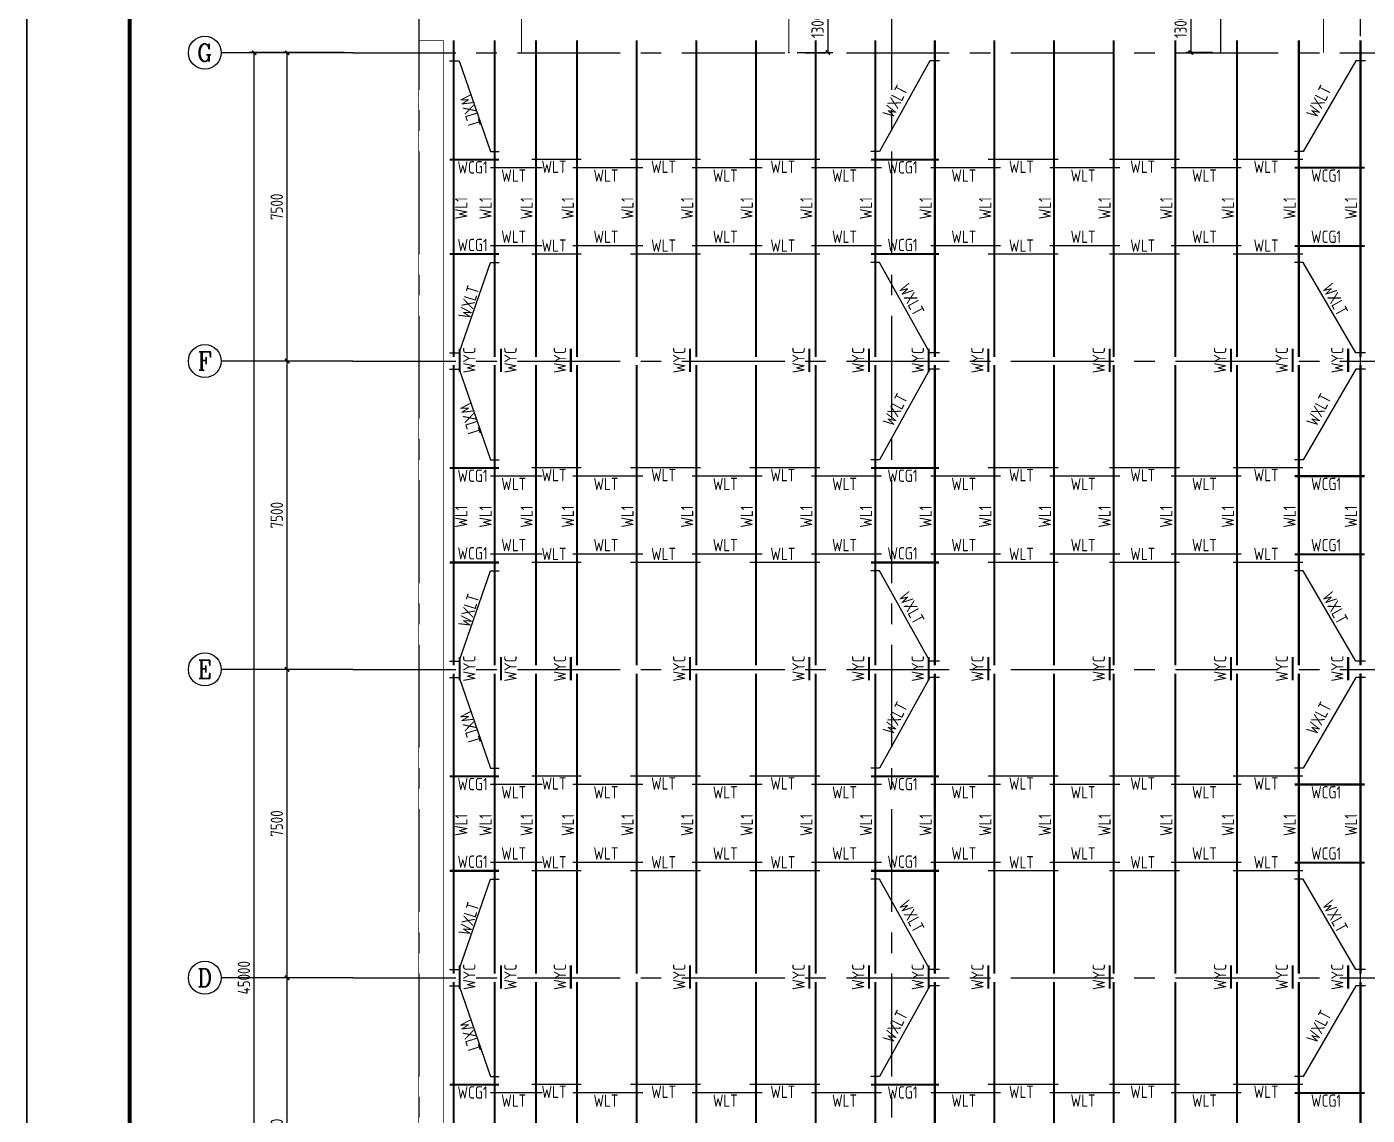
# Model space of a CAD drawing. Header units: millimetres. Extents: x 866309 to 879639, y 39442 to 44891.
# Drawn here: x 871293.6 to 871619.5, y 39713.2 to 39977.9 of the extents above; entities that cross this region are included whole.
import ezdxf
from ezdxf.enums import TextEntityAlignment as Align

# ---------------------------------------------------------------- set-up
doc = ezdxf.new("R2010")
doc.units = ezdxf.units.MM
doc.header["$LTSCALE"] = 1000
doc.header["$MEASUREMENT"] = 0
doc.linetypes.add('CENTER', pattern=[2, 1.25, -0.25, 0.25, -0.25])
doc.linetypes.add('DOTE', pattern=[2.42, 2, -0.2, 0.02, -0.2])
for name, color, linetype in [('1307', 7, 'Continuous'), ('AXIS', 3, 'Continuous'), ('AXIS_TEXT', 7, 'Continuous'), ('DIM', 7, 'Continuous'), ('DOTE', 1, 'DOTE'), ('标注', 7, 'Continuous'), ('檩条', 34, 'Continuous')]:
    doc.layers.add(name, color=color, linetype=linetype)
doc.layers.add('_0', color=7, linetype='Continuous', lineweight=25)
doc.styles.add('_TCH_AXIS', font='COMPLEX', dxfattribs={"bigfont": 'GBCBIG'})
doc.styles.add('COMPLEX', font='COMPLEX')
doc.styles.add('GBHZ', font='gbenor.shx', dxfattribs={"width": 0.9, "bigfont": 'gbcbig.shx'})
doc.dimstyles.new('Y100', dxfattribs={"dimscale": 0, "dimtxt": 3, "dimasz": 0.01, "dimexe": 1.2, "dimexo": 2, "dimgap": 1, "dimtad": 1, "dimdec": 0, "dimlfac": 100, "dimzin": 0, "dimdsep": 46, "dimtxsty": 'GBHZ', "dimblk": 'DX', "dimcen": 0.09, "dimdle": 1, "dimclrd": 7, "dimclre": 7, "dimclrt": 7, "dimadec": 0, "dimazin": 0, "dimtfac": 1, "dimtdec": 0, "dimtix": 1, "dimtmove": 2, "dimatfit": 3, "dimldrblk": 'DX', "dimfxl": 0, "dimtolj": 1, "dimtzin": 0, "dimarcsym": 0})

# ---------------------------------------------------------------- blocks, each defined once
blk = doc.blocks.new('_AXISO')
blk.add_circle((0, 0), 0.5)
at = {"layer": 'AXIS_TEXT', "style": 'COMPLEX', "width": 1.041667}
blk.add_attdef('A', text='', height=0.56, dxfattribs=at).set_placement((-0.25, -0.28), (0.25, -0.28), align=Align.FIT)
blk = doc.blocks.new('DX')
at = {"color": 0, "linetype": 'ByBlock', "const_width": 40}
blk.add_lwpolyline([(-54, -51), (46, 49)], dxfattribs=at)
blk = doc.blocks.new('*D1718')
at = {"layer": 'Defpoints', "color": 0, "transparency": 16777216}
for p in [(871356.85, 39746.59), (871372.85, 39746.59), (871372.85, 39671.59)]:
    blk.add_point(p, dxfattribs=at)
at = {"layer": 'dim', "color": 7, "lineweight": -2, "transparency": 16777216}
for p, q in [((871370.85, 39746.59), (871355.65, 39746.59)), ((871356.85, 39671.6), (871356.85, 39746.58)), ((871370.85, 39671.59), (871355.65, 39671.59))]:
    blk.add_line(p, q, dxfattribs=at)
at = {"layer": 'dim', "color": 7, "lineweight": -2, "transparency": 16777216, "xscale": 0.01, "yscale": 0.01, "zscale": 0.01}
for p, rotation in [((871356.85, 39746.59), 90), ((871356.85, 39671.59), 270)]:
    blk.add_blockref('DX', p, dxfattribs=dict(at, rotation=rotation))
at = {"layer": 'dim', "color": 7, "transparency": 16777216, "insert": (871354.35, 39709.09), "char_height": 3, "attachment_point": 5, "rotation": 90, "style": 'GBHZ'}
blk.add_mtext('\\A1;7500', dxfattribs=at)
blk = doc.blocks.new('*D1719')
at = {"layer": 'Defpoints', "color": 0, "transparency": 16777216}
for p in [(871356.85, 39821.59), (871372.85, 39821.59), (871372.85, 39746.59)]:
    blk.add_point(p, dxfattribs=at)
at = {"layer": 'dim', "color": 7, "lineweight": -2, "transparency": 16777216}
for p, q in [((871370.85, 39821.59), (871355.65, 39821.59)), ((871356.85, 39746.6), (871356.85, 39821.58)), ((871370.85, 39746.59), (871355.65, 39746.59))]:
    blk.add_line(p, q, dxfattribs=at)
at = {"layer": 'dim', "color": 7, "lineweight": -2, "transparency": 16777216, "xscale": 0.01, "yscale": 0.01, "zscale": 0.01}
for p, rotation in [((871356.85, 39821.59), 90), ((871356.85, 39746.59), 270)]:
    blk.add_blockref('DX', p, dxfattribs=dict(at, rotation=rotation))
at = {"layer": 'dim', "color": 7, "transparency": 16777216, "insert": (871354.35, 39784.09), "char_height": 3, "attachment_point": 5, "rotation": 90, "style": 'GBHZ'}
blk.add_mtext('\\A1;7500', dxfattribs=at)
blk = doc.blocks.new('*D1720')
at = {"layer": 'Defpoints', "color": 0, "transparency": 16777216}
for p in [(871356.85, 39896.59), (871372.85, 39896.59), (871372.85, 39821.59)]:
    blk.add_point(p, dxfattribs=at)
at = {"layer": 'dim', "color": 7, "lineweight": -2, "transparency": 16777216}
for p, q in [((871370.85, 39896.59), (871355.65, 39896.59)), ((871356.85, 39821.6), (871356.85, 39896.58)), ((871370.85, 39821.59), (871355.65, 39821.59))]:
    blk.add_line(p, q, dxfattribs=at)
at = {"layer": 'dim', "color": 7, "lineweight": -2, "transparency": 16777216, "xscale": 0.01, "yscale": 0.01, "zscale": 0.01}
for p, rotation in [((871356.85, 39896.59), 90), ((871356.85, 39821.59), 270)]:
    blk.add_blockref('DX', p, dxfattribs=dict(at, rotation=rotation))
at = {"layer": 'dim', "color": 7, "transparency": 16777216, "insert": (871354.35, 39859.09), "char_height": 3, "attachment_point": 5, "rotation": 90, "style": 'GBHZ'}
blk.add_mtext('\\A1;7500', dxfattribs=at)
blk = doc.blocks.new('*D1721')
at = {"layer": 'Defpoints', "color": 0, "transparency": 16777216}
for p in [(871356.85, 39971.59), (871372.85, 39971.59), (871372.85, 39896.59)]:
    blk.add_point(p, dxfattribs=at)
at = {"layer": 'dim', "color": 7, "lineweight": -2, "transparency": 16777216}
for p, q in [((871370.85, 39971.59), (871355.65, 39971.59)), ((871356.85, 39896.6), (871356.85, 39971.58)), ((871370.85, 39896.59), (871355.65, 39896.59))]:
    blk.add_line(p, q, dxfattribs=at)
at = {"layer": 'dim', "color": 7, "lineweight": -2, "transparency": 16777216, "xscale": 0.01, "yscale": 0.01, "zscale": 0.01}
for p, rotation in [((871356.85, 39971.59), 90), ((871356.85, 39896.59), 270)]:
    blk.add_blockref('DX', p, dxfattribs=dict(at, rotation=rotation))
at = {"layer": 'dim', "color": 7, "transparency": 16777216, "insert": (871354.35, 39934.09), "char_height": 3, "attachment_point": 5, "rotation": 90, "style": 'GBHZ'}
blk.add_mtext('\\A1;7500', dxfattribs=at)
blk = doc.blocks.new('*D1722')
at = {"layer": 'Defpoints', "color": 0, "transparency": 16777216}
for p in [(871348.85, 39971.59), (871372.85, 39971.59), (871372.85, 39521.59)]:
    blk.add_point(p, dxfattribs=at)
at = {"layer": 'dim', "color": 7, "lineweight": -2, "transparency": 16777216}
for p, q in [((871370.85, 39971.59), (871347.65, 39971.59)), ((871348.85, 39521.6), (871348.85, 39971.58)), ((871370.85, 39521.59), (871347.65, 39521.59))]:
    blk.add_line(p, q, dxfattribs=at)
at = {"layer": 'dim', "color": 7, "lineweight": -2, "transparency": 16777216, "xscale": 0.01, "yscale": 0.01, "zscale": 0.01}
for p, rotation in [((871348.85, 39971.59), 90), ((871348.85, 39521.59), 270)]:
    blk.add_blockref('DX', p, dxfattribs=dict(at, rotation=rotation))
at = {"layer": 'dim', "color": 7, "transparency": 16777216, "insert": (871346.35, 39746.59), "char_height": 3, "attachment_point": 5, "rotation": 90, "style": 'GBHZ'}
blk.add_mtext('\\A1;45000', dxfattribs=at)
blk = doc.blocks.new('*D1764')
at = {"layer": 'Defpoints', "color": 0, "transparency": 16777216}
for p in [(871583.85, 39984.59), (871576.6, 39971.59), (871583.85, 39971.59)]:
    blk.add_point(p, dxfattribs=at)
at = {"layer": 'dim', "color": 7, "lineweight": -2, "transparency": 16777216}
for p, q in [((871581.85, 39984.59), (871575.4, 39984.59)), ((871576.6, 39984.58), (871576.6, 39971.6)), ((871581.85, 39971.59), (871575.4, 39971.59))]:
    blk.add_line(p, q, dxfattribs=at)
at = {"layer": 'dim', "color": 7, "lineweight": -2, "transparency": 16777216, "xscale": 0.01, "yscale": 0.01, "zscale": 0.01}
for p, rotation in [((871576.6, 39984.59), 90), ((871576.6, 39971.59), 270)]:
    blk.add_blockref('DX', p, dxfattribs=dict(at, rotation=rotation))
at = {"layer": 'dim', "color": 7, "transparency": 16777216, "insert": (871574.1, 39978.09), "char_height": 3, "attachment_point": 5, "rotation": 90, "style": 'GBHZ'}
blk.add_mtext('\\A1;1300', dxfattribs=at)
blk = doc.blocks.new('*D1765')
at = {"layer": 'dim', "color": 7, "lineweight": -2, "transparency": 16777216}
for p, q in [((871480.85, 39984.59), (871489.53, 39984.59)), ((871488.33, 39984.58), (871488.33, 39971.6)), ((871480.85, 39971.59), (871489.53, 39971.59))]:
    blk.add_line(p, q, dxfattribs=at)
at = {"layer": 'dim', "color": 0, "transparency": 16777216}
for p in [(871478.85, 39984.59), (871478.85, 39971.59), (871488.33, 39971.59)]:
    blk.add_point(p, dxfattribs=at)
at = {"layer": 'dim', "color": 7, "lineweight": -2, "transparency": 16777216, "xscale": 0.01, "yscale": 0.01, "zscale": 0.01}
for p, rotation in [((871488.33, 39984.59), 90), ((871488.33, 39971.59), 270)]:
    blk.add_blockref('DX', p, dxfattribs=dict(at, rotation=rotation))
at = {"layer": 'dim', "color": 7, "transparency": 16777216, "insert": (871485.83, 39978.09), "char_height": 3, "attachment_point": 5, "rotation": 90, "style": 'GBHZ'}
blk.add_mtext('\\A1;1300', dxfattribs=at)

msp = doc.modelspace()

# ---------------------------------------------------------------- linework, layer by layer
for p, q in [((871293.569, 39448.627), (871293.569, 40042.627)), ((871293.569, 40042.627), (871293.569, 39448.627))]:
    msp.add_line(p, q)
at = {"color": 0, "const_width": 1}
msp.add_lwpolyline([(872124.569, 39458.627), (871318.569, 39458.627), (871318.569, 40032.627), (872124.569, 40032.627)], close=True, dxfattribs=at)
at = {"layer": '_0', "color": 0, "const_width": 0.3}
for points in [[(871413.847, 39984.586), (871413.847, 39971.586)], [(871478.847, 39984.586), (871478.847, 39971.586)], [(871583.847, 39984.586), (871583.847, 39971.586)], [(871608.847, 39984.586), (871608.847, 39971.586)]]:
    msp.add_lwpolyline(points, dxfattribs=at)
at = {"layer": 'AXIS', "color": 0}
for p, q in [((871372.847, 39971.586), (871340.847, 39971.586)), ((871372.847, 39896.586), (871340.847, 39896.586)), ((871372.847, 39821.586), (871340.847, 39821.586)), ((871372.847, 39746.586), (871340.847, 39746.586))]:
    msp.add_line(p, q, dxfattribs=at)
at = {"layer": 'DOTE', "linetype": 'CENTER', "ltscale": 0.02}
for p, q in [((871388.847, 39987.586), (871388.847, 39505.586)), ((871503.847, 39987.586), (871503.847, 39505.586)), ((871617.847, 39505.586), (871617.847, 39987.586)), ((871372.847, 39971.586), (871874.847, 39971.586)), ((871372.847, 39896.586), (871874.847, 39896.586)), ((871372.847, 39821.586), (871874.847, 39821.586)), ((871372.847, 39746.586), (871874.847, 39746.586))]:
    msp.add_line(p, q, dxfattribs=at)
at = {"layer": '标注', "const_width": 0.15}
msp.add_lwpolyline([(871388.847, 39974.586), (871394.847, 39974.586), (871394.847, 39518.586), (871388.847, 39518.586)], close=True, dxfattribs=at)
at = {"layer": '檩条', "color": 4}
for p, q in [((871418.847, 39943.586), (871406.347, 39943.586)), ((871443.347, 39943.586), (871426.347, 39943.586)), ((871472.347, 39943.586), (871455.347, 39943.586)), ((871501.347, 39943.586), (871484.347, 39943.586)), ((871530.347, 39943.586), (871513.347, 39943.586)), ((871559.347, 39943.586), (871542.347, 39943.586)), ((871588.847, 39943.586), (871571.847, 39943.586)), ((871418.847, 39924.586), (871406.347, 39924.586)), ((871443.347, 39924.586), (871426.347, 39924.586)), ((871472.347, 39924.586), (871455.347, 39924.586)), ((871501.347, 39924.586), (871484.347, 39924.586)), ((871530.347, 39924.586), (871513.347, 39924.586)), ((871559.347, 39924.586), (871542.347, 39924.586)), ((871588.847, 39924.586), (871571.847, 39924.586)), ((871418.847, 39868.586), (871406.347, 39868.586)), ((871443.347, 39868.586), (871426.347, 39868.586)), ((871472.347, 39868.586), (871455.347, 39868.586)), ((871501.347, 39868.586), (871484.347, 39868.586)), ((871530.347, 39868.586), (871513.347, 39868.586)), ((871559.347, 39868.586), (871542.347, 39868.586)), ((871588.847, 39868.586), (871571.847, 39868.586)), ((871418.847, 39849.586), (871406.347, 39849.586)), ((871443.347, 39849.586), (871426.347, 39849.586)), ((871472.347, 39849.586), (871455.347, 39849.586)), ((871501.347, 39849.586), (871484.347, 39849.586)), ((871530.347, 39849.586), (871513.347, 39849.586)), ((871559.347, 39849.586), (871542.347, 39849.586)), ((871588.847, 39849.586), (871571.847, 39849.586)), ((871418.847, 39793.586), (871406.347, 39793.586)), ((871443.347, 39793.586), (871426.347, 39793.586)), ((871472.347, 39793.586), (871455.347, 39793.586)), ((871501.347, 39793.586), (871484.347, 39793.586)), ((871530.347, 39793.586), (871513.347, 39793.586)), ((871559.347, 39793.586), (871542.347, 39793.586)), ((871588.847, 39793.586), (871571.847, 39793.586)), ((871418.847, 39774.586), (871406.347, 39774.586)), ((871443.347, 39774.586), (871426.347, 39774.586)), ((871472.347, 39774.586), (871455.347, 39774.586)), ((871501.347, 39774.586), (871484.347, 39774.586)), ((871530.347, 39774.586), (871513.347, 39774.586)), ((871559.347, 39774.586), (871542.347, 39774.586)), ((871588.847, 39774.586), (871571.847, 39774.586)), ((871418.847, 39718.586), (871406.347, 39718.586)), ((871443.347, 39718.586), (871426.347, 39718.586)), ((871472.347, 39718.586), (871455.347, 39718.586)), ((871501.347, 39718.586), (871484.347, 39718.586)), ((871530.347, 39718.586), (871513.347, 39718.586)), ((871559.347, 39718.586), (871542.347, 39718.586)), ((871588.847, 39718.586), (871571.847, 39718.586))]:
    msp.add_line(p, q, dxfattribs=at)
at = {"layer": '檩条', "color": 4, "linetype": 'ByBlock'}
for p, q in [((871428.347, 39945.586), (871416.347, 39945.586)), ((871457.347, 39945.586), (871440.347, 39945.586)), ((871486.347, 39945.586), (871469.347, 39945.586)), ((871544.347, 39945.586), (871527.347, 39945.586)), ((871573.847, 39945.586), (871556.847, 39945.586)), ((871603.847, 39945.586), (871586.847, 39945.586)), ((871428.347, 39922.586), (871416.347, 39922.586)), ((871457.347, 39922.586), (871440.347, 39922.586)), ((871486.347, 39922.586), (871469.347, 39922.586)), ((871544.347, 39922.586), (871527.347, 39922.586)), ((871573.847, 39922.586), (871556.847, 39922.586)), ((871603.847, 39922.586), (871586.847, 39922.586)), ((871428.347, 39870.586), (871416.347, 39870.586)), ((871457.347, 39870.586), (871440.347, 39870.586)), ((871486.347, 39870.586), (871469.347, 39870.586)), ((871544.347, 39870.586), (871527.347, 39870.586)), ((871573.847, 39870.586), (871556.847, 39870.586)), ((871603.847, 39870.586), (871586.847, 39870.586)), ((871428.347, 39847.586), (871416.347, 39847.586)), ((871457.347, 39847.586), (871440.347, 39847.586)), ((871486.347, 39847.586), (871469.347, 39847.586)), ((871544.347, 39847.586), (871527.347, 39847.586)), ((871573.847, 39847.586), (871556.847, 39847.586)), ((871603.847, 39847.586), (871586.847, 39847.586)), ((871428.347, 39795.586), (871416.347, 39795.586)), ((871457.347, 39795.586), (871440.347, 39795.586)), ((871486.347, 39795.586), (871469.347, 39795.586)), ((871544.347, 39795.586), (871527.347, 39795.586)), ((871573.847, 39795.586), (871556.847, 39795.586)), ((871603.847, 39795.586), (871586.847, 39795.586)), ((871428.347, 39772.586), (871416.347, 39772.586)), ((871457.347, 39772.586), (871440.347, 39772.586)), ((871486.347, 39772.586), (871469.347, 39772.586)), ((871544.347, 39772.586), (871527.347, 39772.586)), ((871573.847, 39772.586), (871556.847, 39772.586)), ((871603.847, 39772.586), (871586.847, 39772.586)), ((871428.347, 39720.586), (871416.347, 39720.586)), ((871457.347, 39720.586), (871440.347, 39720.586)), ((871486.347, 39720.586), (871469.347, 39720.586)), ((871544.347, 39720.586), (871527.347, 39720.586)), ((871573.847, 39720.586), (871556.847, 39720.586)), ((871603.847, 39720.586), (871586.847, 39720.586))]:
    msp.add_line(p, q, dxfattribs=at)
at = {"layer": '檩条', "color": 4, "const_width": 0.5}
for points in [[(871397.347, 39974.586), (871397.347, 39897.586)], [(871407.347, 39974.586), (871407.347, 39897.586)], [(871417.347, 39974.586), (871417.347, 39897.586)], [(871427.347, 39974.586), (871427.347, 39897.586)], [(871441.847, 39974.586), (871441.847, 39897.586)], [(871456.347, 39974.586), (871456.347, 39897.586)], [(871470.847, 39974.586), (871470.847, 39897.586)], [(871485.347, 39974.586), (871485.347, 39897.586)], [(871499.847, 39974.586), (871499.847, 39897.586)], [(871514.347, 39974.586), (871514.347, 39897.586)], [(871528.847, 39974.586), (871528.847, 39897.586)], [(871543.347, 39974.586), (871543.347, 39897.586)], [(871557.847, 39974.586), (871557.847, 39897.586)], [(871572.847, 39974.586), (871572.847, 39897.586)], [(871587.847, 39974.586), (871587.847, 39897.586)], [(871602.847, 39974.586), (871602.847, 39897.586)], [(871617.847, 39974.586), (871617.847, 39897.586)], [(871396.347, 39945.586), (871408.347, 39945.586)], [(871515.347, 39945.586), (871498.847, 39945.586)], [(871618.847, 39943.586), (871601.847, 39943.586)], [(871618.847, 39924.586), (871601.847, 39924.586)], [(871396.347, 39922.586), (871408.347, 39922.586)], [(871515.347, 39922.586), (871498.847, 39922.586)], [(871397.347, 39895.586), (871397.347, 39822.586)], [(871407.347, 39895.586), (871407.347, 39822.586)], [(871417.347, 39895.586), (871417.347, 39822.586)], [(871427.347, 39895.586), (871427.347, 39822.586)], [(871441.847, 39895.586), (871441.847, 39822.586)], [(871456.347, 39895.586), (871456.347, 39822.586)], [(871470.847, 39895.586), (871470.847, 39822.586)], [(871485.347, 39895.586), (871485.347, 39822.586)], [(871499.847, 39895.586), (871499.847, 39822.586)], [(871514.347, 39895.586), (871514.347, 39822.586)], [(871528.847, 39895.586), (871528.847, 39822.586)], [(871543.347, 39895.586), (871543.347, 39822.586)], [(871557.847, 39895.586), (871557.847, 39822.586)], [(871572.847, 39895.586), (871572.847, 39822.586)], [(871587.847, 39895.586), (871587.847, 39822.586)], [(871602.847, 39895.586), (871602.847, 39822.586)], [(871617.847, 39895.586), (871617.847, 39822.586)], [(871396.347, 39870.586), (871408.347, 39870.586)], [(871515.347, 39870.586), (871498.847, 39870.586)], [(871618.847, 39868.586), (871601.847, 39868.586)], [(871618.847, 39849.586), (871601.847, 39849.586)], [(871396.347, 39847.586), (871408.347, 39847.586)], [(871515.347, 39847.586), (871498.847, 39847.586)], [(871397.347, 39820.586), (871397.347, 39747.586)], [(871407.347, 39820.586), (871407.347, 39747.586)], [(871417.347, 39820.586), (871417.347, 39747.586)], [(871427.347, 39820.586), (871427.347, 39747.586)], [(871441.847, 39820.586), (871441.847, 39747.586)], [(871456.347, 39820.586), (871456.347, 39747.586)], [(871470.847, 39820.586), (871470.847, 39747.586)], [(871485.347, 39820.586), (871485.347, 39747.586)], [(871499.847, 39820.586), (871499.847, 39747.586)], [(871514.347, 39820.586), (871514.347, 39747.586)], [(871528.847, 39820.586), (871528.847, 39747.586)], [(871543.347, 39820.586), (871543.347, 39747.586)], [(871557.847, 39820.586), (871557.847, 39747.586)], [(871572.847, 39820.586), (871572.847, 39747.586)], [(871587.847, 39820.586), (871587.847, 39747.586)], [(871602.847, 39820.586), (871602.847, 39747.586)], [(871617.847, 39820.586), (871617.847, 39747.586)], [(871396.347, 39795.586), (871408.347, 39795.586)], [(871515.347, 39795.586), (871498.847, 39795.586)], [(871618.847, 39793.586), (871601.847, 39793.586)], [(871618.847, 39774.586), (871601.847, 39774.586)], [(871396.347, 39772.586), (871408.347, 39772.586)], [(871515.347, 39772.586), (871498.847, 39772.586)], [(871397.347, 39745.586), (871397.347, 39672.586)], [(871407.347, 39745.586), (871407.347, 39672.586)], [(871417.347, 39745.586), (871417.347, 39672.586)], [(871427.347, 39745.586), (871427.347, 39672.586)], [(871441.847, 39745.586), (871441.847, 39672.586)], [(871456.347, 39745.586), (871456.347, 39672.586)], [(871470.847, 39745.586), (871470.847, 39672.586)], [(871485.347, 39745.586), (871485.347, 39672.586)], [(871499.847, 39745.586), (871499.847, 39672.586)], [(871514.347, 39745.586), (871514.347, 39672.586)], [(871528.847, 39745.586), (871528.847, 39672.586)], [(871543.347, 39745.586), (871543.347, 39672.586)], [(871557.847, 39745.586), (871557.847, 39672.586)], [(871572.847, 39745.586), (871572.847, 39672.586)], [(871587.847, 39745.586), (871587.847, 39672.586)], [(871602.847, 39745.586), (871602.847, 39672.586)], [(871617.847, 39745.586), (871617.847, 39672.586)], [(871396.347, 39720.586), (871408.347, 39720.586)], [(871515.347, 39720.586), (871498.847, 39720.586)], [(871618.847, 39718.586), (871601.847, 39718.586)]]:
    msp.add_lwpolyline(points, dxfattribs=at)
at = {"layer": '檩条', "color": 4, "linetype": 'ByBlock'}
for points in [[(871396.346, 39969.586), (871398.696, 39969.586), (871406.277, 39947.586), (871408.417, 39947.586)], [(871515.522, 39969.586), (871513.172, 39969.586), (871500.917, 39947.586), (871498.777, 39947.586)], [(871619.022, 39969.586), (871616.672, 39969.586), (871603.917, 39947.586), (871601.777, 39947.586)], [(871396.346, 39898.586), (871398.696, 39898.586), (871406.277, 39920.586), (871408.417, 39920.586)], [(871515.522, 39898.586), (871513.172, 39898.586), (871500.917, 39920.586), (871498.777, 39920.586)], [(871619.022, 39898.586), (871616.672, 39898.586), (871603.917, 39920.586), (871601.777, 39920.586)], [(871396.346, 39894.586), (871398.696, 39894.586), (871406.277, 39872.586), (871408.417, 39872.586)], [(871515.522, 39894.586), (871513.172, 39894.586), (871500.917, 39872.586), (871498.777, 39872.586)], [(871619.022, 39894.586), (871616.672, 39894.586), (871603.917, 39872.586), (871601.777, 39872.586)], [(871396.346, 39823.586), (871398.696, 39823.586), (871406.277, 39845.586), (871408.417, 39845.586)], [(871515.522, 39823.586), (871513.172, 39823.586), (871500.917, 39845.586), (871498.777, 39845.586)], [(871619.022, 39823.586), (871616.672, 39823.586), (871603.917, 39845.586), (871601.777, 39845.586)], [(871396.346, 39819.586), (871398.696, 39819.586), (871406.277, 39797.586), (871408.417, 39797.586)], [(871515.522, 39819.586), (871513.172, 39819.586), (871500.917, 39797.586), (871498.777, 39797.586)], [(871619.022, 39819.586), (871616.672, 39819.586), (871603.917, 39797.586), (871601.777, 39797.586)], [(871396.346, 39748.586), (871398.696, 39748.586), (871406.277, 39770.586), (871408.417, 39770.586)], [(871515.522, 39748.586), (871513.172, 39748.586), (871500.917, 39770.586), (871498.777, 39770.586)], [(871619.022, 39748.586), (871616.672, 39748.586), (871603.917, 39770.586), (871601.777, 39770.586)], [(871396.346, 39744.586), (871398.696, 39744.586), (871406.277, 39722.586), (871408.417, 39722.586)], [(871515.522, 39744.586), (871513.172, 39744.586), (871500.917, 39722.586), (871498.777, 39722.586)], [(871619.022, 39744.586), (871616.672, 39744.586), (871603.917, 39722.586), (871601.777, 39722.586)]]:
    msp.add_lwpolyline(points, dxfattribs=at)
at = {"layer": '檩条', "color": 6, "const_width": 0.5}
for points in [[(871398.847, 39899.569), (871398.847, 39893.902)], [(871408.847, 39899.569), (871408.847, 39893.902)], [(871425.847, 39899.569), (871425.847, 39893.902)], [(871454.847, 39899.569), (871454.847, 39893.902)], [(871483.847, 39899.569), (871483.847, 39893.902)], [(871498.347, 39899.569), (871498.347, 39893.902)], [(871512.847, 39899.569), (871512.847, 39893.902)], [(871527.347, 39899.569), (871527.347, 39893.902)], [(871556.847, 39899.569), (871556.847, 39893.902)], [(871586.347, 39899.569), (871586.347, 39893.902)], [(871601.347, 39899.569), (871601.347, 39893.902)], [(871614.847, 39899.569), (871614.847, 39893.902)], [(871398.847, 39824.569), (871398.847, 39818.902)], [(871408.847, 39824.569), (871408.847, 39818.902)], [(871425.847, 39824.569), (871425.847, 39818.902)], [(871454.847, 39824.569), (871454.847, 39818.902)], [(871483.847, 39824.569), (871483.847, 39818.902)], [(871498.347, 39824.569), (871498.347, 39818.902)], [(871512.847, 39824.569), (871512.847, 39818.902)], [(871527.347, 39824.569), (871527.347, 39818.902)], [(871556.847, 39824.569), (871556.847, 39818.902)], [(871586.347, 39824.569), (871586.347, 39818.902)], [(871601.347, 39824.569), (871601.347, 39818.902)], [(871614.847, 39824.569), (871614.847, 39818.902)], [(871398.847, 39749.569), (871398.847, 39743.902)], [(871408.847, 39749.569), (871408.847, 39743.902)], [(871425.847, 39749.569), (871425.847, 39743.902)], [(871454.847, 39749.569), (871454.847, 39743.902)], [(871483.847, 39749.569), (871483.847, 39743.902)], [(871498.347, 39749.569), (871498.347, 39743.902)], [(871512.847, 39749.569), (871512.847, 39743.902)], [(871527.347, 39749.569), (871527.347, 39743.902)], [(871556.847, 39749.569), (871556.847, 39743.902)], [(871586.347, 39749.569), (871586.347, 39743.902)], [(871601.347, 39749.569), (871601.347, 39743.902)], [(871614.847, 39749.569), (871614.847, 39743.902)]]:
    msp.add_lwpolyline(points, dxfattribs=at)

# ---------------------------------------------------------------- block references
at = {"layer": 'AXIS', "color": 0}
ref = msp.add_blockref('_AXISO', (871336.847, 39971.586), dxfattribs=dict(at, xscale=8, yscale=8, zscale=8))
ref.add_attrib('A', 'G', dxfattribs={"layer": 'AXIS_TEXT', "color": 0, "height": 4.252, "style": '_TCH_AXIS'}).set_placement((871335.025, 39969.46), (871338.669, 39969.46), align=Align.FIT)
ref = msp.add_blockref('_AXISO', (871336.847, 39896.586), dxfattribs=dict(at, xscale=8, yscale=8, zscale=8))
ref.add_attrib('A', 'F', dxfattribs={"layer": 'AXIS_TEXT', "color": 0, "height": 4.454, "style": '_TCH_AXIS'}).set_placement((871335.15, 39894.359), (871338.544, 39894.359), align=Align.FIT)
ref = msp.add_blockref('_AXISO', (871336.847, 39821.586), dxfattribs=dict(at, xscale=8, yscale=8, zscale=8))
ref.add_attrib('A', 'E', dxfattribs={"layer": 'AXIS_TEXT', "color": 0, "height": 4.454, "style": '_TCH_AXIS'}).set_placement((871335.15, 39819.359), (871338.544, 39819.359), align=Align.FIT)
ref = msp.add_blockref('_AXISO', (871336.847, 39746.586), dxfattribs=dict(at, xscale=8, yscale=8, zscale=8))
ref.add_attrib('A', 'D', dxfattribs={"layer": 'AXIS_TEXT', "color": 0, "height": 4.353, "style": '_TCH_AXIS'}).set_placement((871335.085, 39744.41), (871338.608, 39744.41), align=Align.FIT)

# ---------------------------------------------------------------- texts
at = {"layer": '1307', "style": 'GBHZ', "width": 0.9}
for s, rotation, p in [('WXLT', 62.72655, (871504.173, 39955.44)), ('WXLT', 62.72655, (871607.173, 39955.44)), ('WXLT', 287.28275, (871398.709, 39960.782)), ('WL1', 90, (871400.7, 39931.074)), ('WL1', 90, (871406.601, 39931.074)), ('WL1', 90, (871416.601, 39931.074)), ('WL1', 90, (871426.601, 39931.074)), ('WL1', 90, (871441.101, 39931.074)), ('WL1', 90, (871455.601, 39931.074)), ('WL1', 90, (871470.101, 39931.074)), ('WL1', 90, (871484.601, 39931.074)), ('WL1', 90, (871499.101, 39931.074)), ('WL1', 90, (871513.601, 39931.074)), ('WL1', 90, (871528.101, 39931.074)), ('WL1', 90, (871542.601, 39931.074)), ('WL1', 90, (871557.101, 39931.074)), ('WL1', 90, (871572.101, 39931.074)), ('WL1', 90, (871587.101, 39931.074)), ('WL1', 90, (871602.101, 39931.074)), ('WL1', 90, (871617.009, 39931.074)), ('WXLT', 72.71725, (871401.256, 39906.597)), ('WXLT', 298.8671, (871505.399, 39914.349)), ('WXLT', 298.8671, (871608.399, 39914.349)), ('WXLT', 62.72655, (871504.173, 39880.44)), ('WXLT', 62.72655, (871607.173, 39880.44)), ('WXLT', 287.28275, (871398.709, 39885.782)), ('WL1', 90, (871400.7, 39856.074)), ('WL1', 90, (871406.601, 39856.074)), ('WL1', 90, (871416.601, 39856.074)), ('WL1', 90, (871426.601, 39856.074)), ('WL1', 90, (871441.101, 39856.074)), ('WL1', 90, (871455.601, 39856.074)), ('WL1', 90, (871470.101, 39856.074)), ('WL1', 90, (871484.601, 39856.074)), ('WL1', 90, (871499.101, 39856.074)), ('WL1', 90, (871513.601, 39856.074)), ('WL1', 90, (871528.101, 39856.074)), ('WL1', 90, (871542.601, 39856.074)), ('WL1', 90, (871557.101, 39856.074)), ('WL1', 90, (871572.101, 39856.074)), ('WL1', 90, (871587.101, 39856.074)), ('WL1', 90, (871602.101, 39856.074)), ('WL1', 90, (871617.009, 39856.074)), ('WXLT', 72.71725, (871401.256, 39831.597)), ('WXLT', 298.8671, (871505.399, 39839.349)), ('WXLT', 298.8671, (871608.399, 39839.349)), ('WXLT', 62.72655, (871504.173, 39805.44)), ('WXLT', 62.72655, (871607.173, 39805.44)), ('WXLT', 287.28275, (871398.709, 39810.782)), ('WL1', 90, (871400.7, 39781.074)), ('WL1', 90, (871406.601, 39781.074)), ('WL1', 90, (871416.601, 39781.074)), ('WL1', 90, (871426.601, 39781.074)), ('WL1', 90, (871441.101, 39781.074)), ('WL1', 90, (871455.601, 39781.074)), ('WL1', 90, (871470.101, 39781.074)), ('WL1', 90, (871484.601, 39781.074)), ('WL1', 90, (871499.101, 39781.074)), ('WL1', 90, (871513.601, 39781.074)), ('WL1', 90, (871528.101, 39781.074)), ('WL1', 90, (871542.601, 39781.074)), ('WL1', 90, (871557.101, 39781.074)), ('WL1', 90, (871572.101, 39781.074)), ('WL1', 90, (871587.101, 39781.074)), ('WL1', 90, (871602.101, 39781.074)), ('WL1', 90, (871617.009, 39781.074)), ('WXLT', 72.71725, (871401.256, 39756.597)), ('WXLT', 298.8671, (871505.399, 39764.349)), ('WXLT', 298.8671, (871608.399, 39764.349)), ('WXLT', 62.72655, (871504.173, 39730.44)), ('WXLT', 62.72655, (871607.173, 39730.44)), ('WXLT', 287.28275, (871398.709, 39735.782))]:
    msp.add_text(s, height=3, rotation=rotation, dxfattribs=at).set_placement(p)
for s, p in [('WCG1', (871398.292, 39942.193)), ('WLT', (871408.937, 39940.193)), ('WLT', (871418.734, 39942.341)), ('WLT', (871431.372, 39940.193)), ('WLT', (871445.373, 39942.341)), ('WLT', (871460.372, 39940.193)), ('WLT', (871474.373, 39942.341)), ('WLT', (871489.372, 39940.193)), ('WCG1', (871502.82, 39942.193)), ('WLT', (871518.372, 39940.193)), ('WLT', (871532.373, 39942.341)), ('WLT', (871547.372, 39940.193)), ('WLT', (871561.873, 39942.341)), ('WLT', (871576.872, 39940.193)), ('WLT', (871591.873, 39942.341)), ('WCG1', (871605.82, 39940.193)), ('WCG1', (871398.292, 39923.312)), ('WLT', (871408.937, 39925.312)), ('WLT', (871431.372, 39925.312)), ('WLT', (871460.372, 39925.312)), ('WLT', (871489.372, 39925.312)), ('WCG1', (871502.82, 39923.312)), ('WLT', (871518.372, 39925.312)), ('WLT', (871547.372, 39925.312)), ('WLT', (871576.872, 39925.312)), ('WCG1', (871605.82, 39925.312)), ('WLT', (871418.734, 39923.164)), ('WLT', (871445.373, 39923.164)), ('WLT', (871474.373, 39923.164)), ('WLT', (871532.373, 39923.164)), ('WLT', (871561.873, 39923.164)), ('WLT', (871591.873, 39923.164)), ('WCG1', (871398.292, 39867.193)), ('WLT', (871408.937, 39865.193)), ('WLT', (871418.734, 39867.341)), ('WLT', (871431.372, 39865.193)), ('WLT', (871445.373, 39867.341)), ('WLT', (871460.372, 39865.193)), ('WLT', (871474.373, 39867.341)), ('WLT', (871489.372, 39865.193)), ('WCG1', (871502.82, 39867.193)), ('WLT', (871518.372, 39865.193)), ('WLT', (871532.373, 39867.341)), ('WLT', (871547.372, 39865.193)), ('WLT', (871561.873, 39867.341)), ('WLT', (871576.872, 39865.193)), ('WLT', (871591.873, 39867.341)), ('WCG1', (871605.82, 39865.193)), ('WLT', (871408.937, 39850.312)), ('WLT', (871431.372, 39850.312)), ('WLT', (871460.372, 39850.312)), ('WLT', (871489.372, 39850.312)), ('WLT', (871518.372, 39850.312)), ('WLT', (871547.372, 39850.312)), ('WLT', (871576.872, 39850.312)), ('WCG1', (871605.82, 39850.312)), ('WCG1', (871398.292, 39848.312)), ('WLT', (871418.734, 39848.164)), ('WLT', (871445.373, 39848.164)), ('WLT', (871474.373, 39848.164)), ('WCG1', (871502.82, 39848.312)), ('WLT', (871532.373, 39848.164)), ('WLT', (871561.873, 39848.164)), ('WLT', (871591.873, 39848.164)), ('WCG1', (871398.292, 39792.193)), ('WLT', (871408.937, 39790.193)), ('WLT', (871418.734, 39792.341)), ('WLT', (871431.372, 39790.193)), ('WLT', (871445.373, 39792.341)), ('WLT', (871460.372, 39790.193)), ('WLT', (871474.373, 39792.341)), ('WLT', (871489.372, 39790.193)), ('WCG1', (871502.82, 39792.193)), ('WLT', (871518.372, 39790.193)), ('WLT', (871532.373, 39792.341)), ('WLT', (871547.372, 39790.193)), ('WLT', (871561.873, 39792.341)), ('WLT', (871576.872, 39790.193)), ('WLT', (871591.873, 39792.341)), ('WCG1', (871605.82, 39790.193)), ('WLT', (871408.937, 39775.312)), ('WLT', (871431.372, 39775.312)), ('WLT', (871460.372, 39775.312)), ('WLT', (871489.372, 39775.312)), ('WLT', (871518.372, 39775.312)), ('WLT', (871547.372, 39775.312)), ('WLT', (871576.872, 39775.312)), ('WCG1', (871605.82, 39775.312)), ('WCG1', (871398.292, 39773.312)), ('WLT', (871418.734, 39773.164)), ('WLT', (871445.373, 39773.164)), ('WLT', (871474.373, 39773.164)), ('WCG1', (871502.82, 39773.312)), ('WLT', (871532.373, 39773.164)), ('WLT', (871561.873, 39773.164)), ('WLT', (871591.873, 39773.164)), ('WCG1', (871398.292, 39717.193)), ('WLT', (871408.937, 39715.193)), ('WLT', (871418.734, 39717.341)), ('WLT', (871431.372, 39715.193)), ('WLT', (871445.373, 39717.341)), ('WLT', (871460.372, 39715.193)), ('WLT', (871474.373, 39717.341)), ('WLT', (871489.372, 39715.193)), ('WCG1', (871502.82, 39717.193)), ('WLT', (871518.372, 39715.193)), ('WLT', (871532.373, 39717.341)), ('WLT', (871547.372, 39715.193)), ('WLT', (871561.873, 39717.341)), ('WLT', (871576.872, 39715.193)), ('WLT', (871591.873, 39717.341)), ('WCG1', (871605.82, 39715.193))]:
    msp.add_text(s, height=3, dxfattribs=at).set_placement(p)
at = {"layer": '檩条', "color": 6, "style": 'GBHZ', "width": 0.9}
for p in [(871402.657, 39893.638), (871412.657, 39893.638), (871424.704, 39893.638), (871453.704, 39893.638), (871482.704, 39893.638), (871497.204, 39893.638), (871511.704, 39893.638), (871526.204, 39893.638), (871555.704, 39893.638), (871585.204, 39893.638), (871600.204, 39893.638), (871613.704, 39893.638), (871402.657, 39818.638), (871412.657, 39818.638), (871424.704, 39818.638), (871453.704, 39818.638), (871482.704, 39818.638), (871497.204, 39818.638), (871511.704, 39818.638), (871526.204, 39818.638), (871555.704, 39818.638), (871585.204, 39818.638), (871600.204, 39818.638), (871613.704, 39818.638), (871402.657, 39743.638), (871412.657, 39743.638), (871424.704, 39743.638), (871453.704, 39743.638), (871482.704, 39743.638), (871497.204, 39743.638), (871511.704, 39743.638), (871526.204, 39743.638), (871555.704, 39743.638), (871585.204, 39743.638), (871600.204, 39743.638), (871613.704, 39743.638)]:
    msp.add_text('WYC', height=3, rotation=90, dxfattribs=at).set_placement(p)

# ---------------------------------------------------------------- dimensions: what is measured, and where the dimension line sits
at = {"layer": 'dim'}
for base, p1, p2, picture, middle in [((871488.33, 39971.586), (871478.847, 39984.586), (871478.847, 39971.586), '*D1765', (871485.83, 39978.086)), ((871576.601, 39971.586), (871583.847, 39984.586), (871583.847, 39971.586), '*D1764', (871574.101, 39978.086)), ((871348.847, 39971.586), (871372.847, 39521.586), (871372.847, 39971.586), '*D1722', (871346.347, 39746.586)), ((871356.847, 39971.586), (871372.847, 39896.586), (871372.847, 39971.586), '*D1721', (871354.347, 39934.086)), ((871356.847, 39896.586), (871372.847, 39821.586), (871372.847, 39896.586), '*D1720', (871354.347, 39859.086)), ((871356.847, 39821.586), (871372.847, 39746.586), (871372.847, 39821.586), '*D1719', (871354.347, 39784.086)), ((871356.847, 39746.586), (871372.847, 39671.586), (871372.847, 39746.586), '*D1718', (871354.347, 39709.086))]:
    dim = msp.add_linear_dim(base=base, p1=p1, p2=p2, angle=90, dimstyle='Y100', override={"dimscale": 1}, dxfattribs=at)
    dim.commit()
    dim.dimension.update_dxf_attribs({"geometry": picture, "text_midpoint": middle})

doc.saveas('drawing.dxf')
